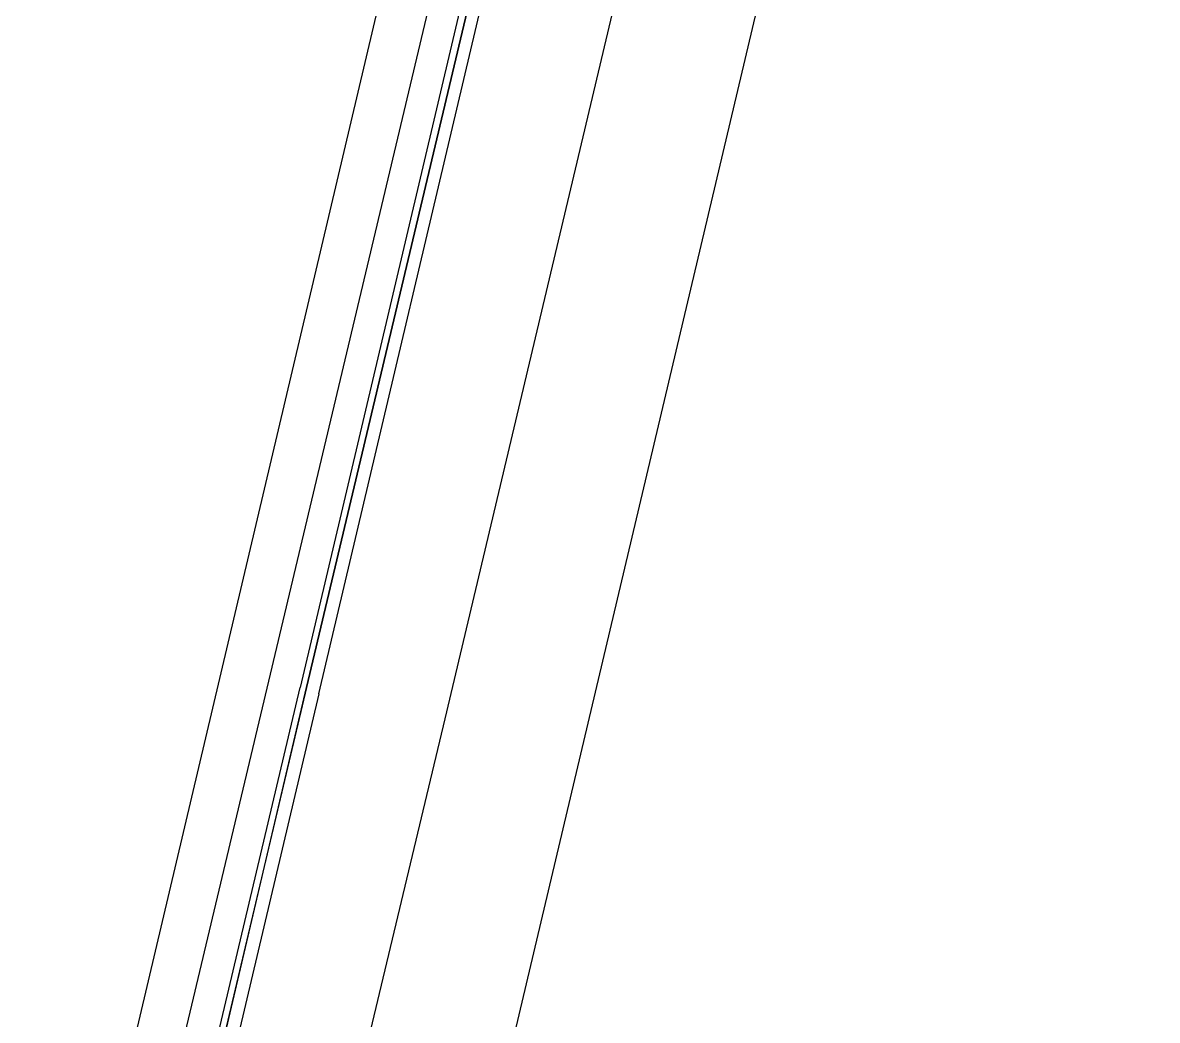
# Model space of a CAD drawing. Header units: feet. Extents: x -84 to 198, y -22 to 181.
# Drawn here: x 117.56 to 119.96, y 77.674 to 79.783 of the extents above; entities that cross this region are included whole.
import ezdxf

# ---------------------------------------------------------------- set-up
doc = ezdxf.new("R2010")
doc.units = ezdxf.units.FT
doc.layers.add('A-LINEA', color=7, linetype='CONTINUOUS')

msp = doc.modelspace()

# ---------------------------------------------------------------- linework, layer by layer
at = {"layer": 'A-LINEA'}
for p, q in [((117.56, 76.6311), (119.2, 83.5778)), ((118.32, 76.4578), (119.96, 83.3911)), ((118.08, 78.3911), (117.6933, 76.7644))]:
    msp.add_line(p, q, dxfattribs=at)
for points in [[(118.1867, 78.3644), (118.5733, 80.0044), (118.56, 80.0044), (118.5467, 80.0044), (118.16, 78.3778), (118.5467, 80.0044), (118.5333, 80.0178), (118.1467, 78.3778)], [(118.48, 79.9644), (118.48, 79.9511), (118.4533, 79.9644), (118.08, 78.3911)], [(118.0267, 76.5244), (118.4533, 78.3111), (118.8267, 79.8844)], [(118.1867, 78.3644), (117.7867, 76.6711), (117.7733, 76.6711), (117.76, 76.6711), (118.16, 78.3778), (117.76, 76.6844), (117.76, 76.6711), (117.7467, 76.6844), (118.1467, 78.3778)]]:
    msp.add_lwpolyline(points, dxfattribs=at)

doc.saveas('drawing.dxf')
